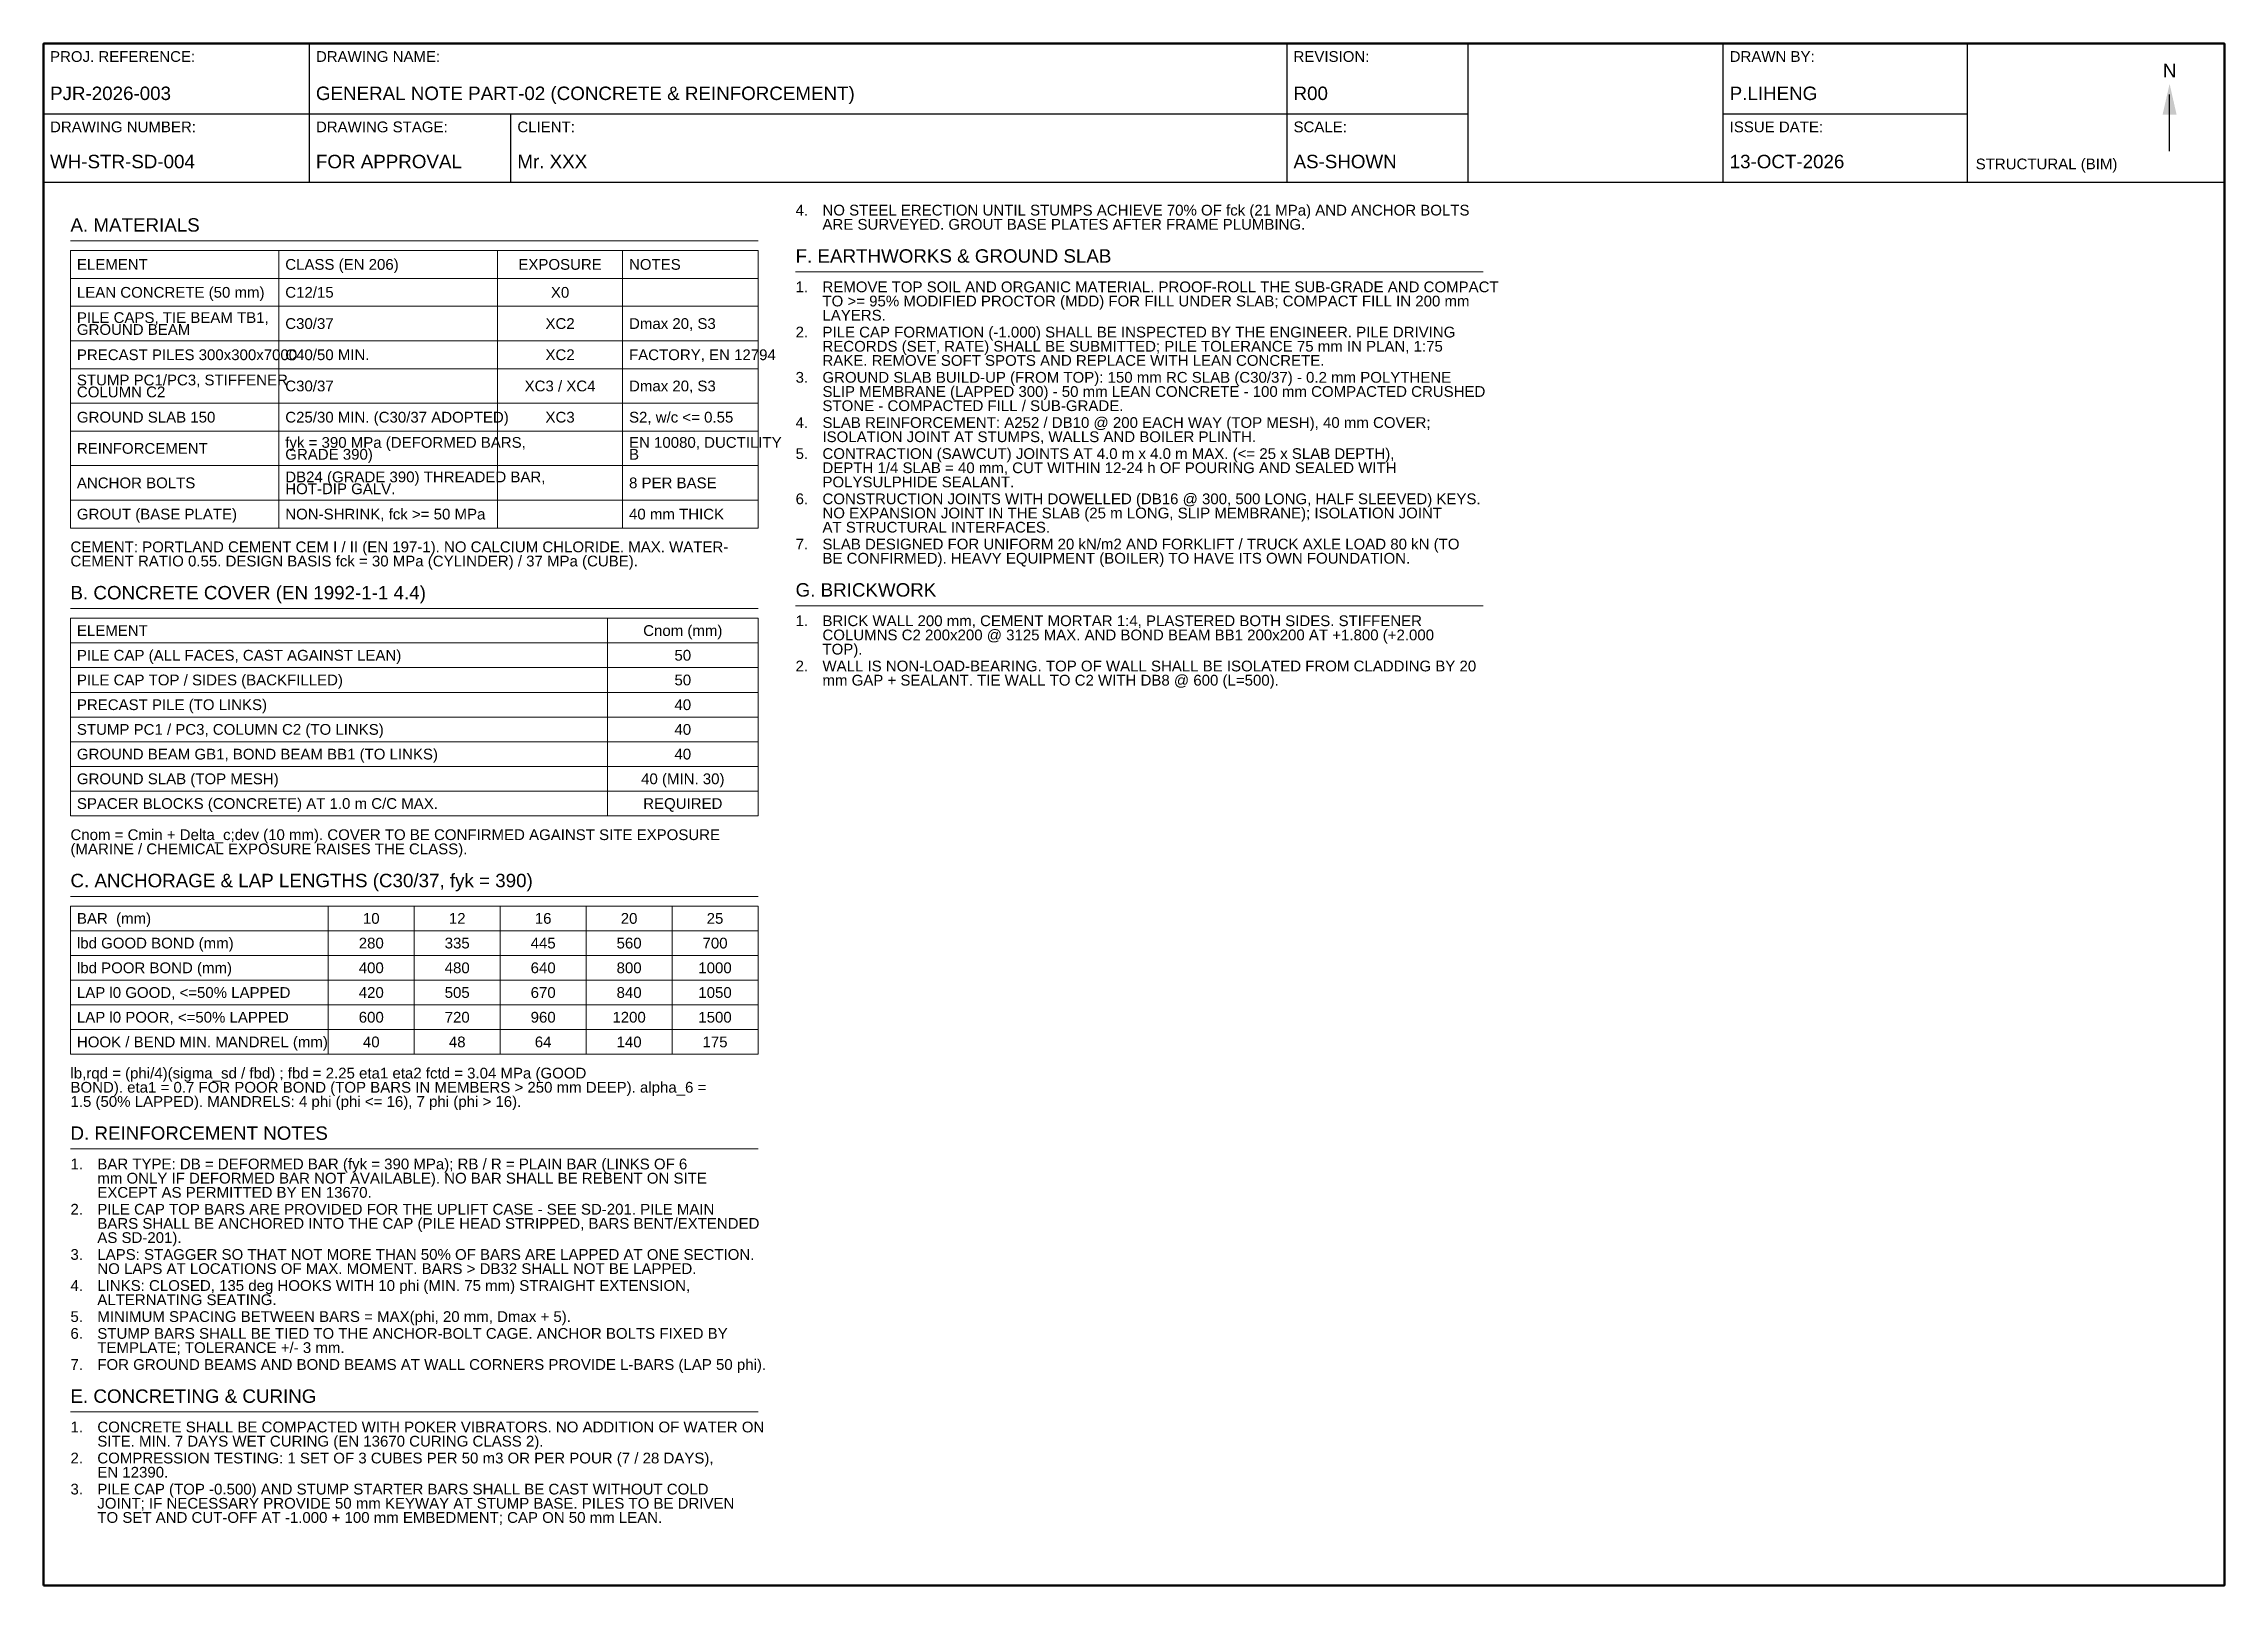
# Model space of a CAD drawing. Header units: millimetres. Extents: x 7 to 413, y 5 to 292.
import ezdxf
from ezdxf.enums import TextEntityAlignment as Align

# ---------------------------------------------------------------- set-up
doc = ezdxf.new("R2010")
doc.units = ezdxf.units.MM
for name, color, linetype, lineweight in [('S-ANNO-TABLE', 7, 'Continuous', 18), ('S-ANNO-TEXT', 7, 'Continuous', 18), ('S-TBLK-BORDER', 7, 'Continuous', 50), ('S-TBLK-LINE', 7, 'Continuous', 25), ('S-TBLK-TEXT', 7, 'Continuous', 18)]:
    doc.layers.add(name, color=color, linetype=linetype, lineweight=lineweight)
doc.styles.add('TEXT_2.0', font='arial.ttf')
doc.styles.add('TEXT_2.5', font='arial.ttf')

# ---------------------------------------------------------------- blocks, each defined once
blk = doc.blocks.new('STR_TITLEBLOCK_A3')
at = {"layer": 'S-TBLK-BORDER'}
blk.add_lwpolyline([(7, 5), (413, 5), (413, 292), (7, 292)], close=True, dxfattribs=at)
at = {"layer": 'S-TBLK-LINE'}
for p, q in [((56.5, 266.2), (56.5, 292)), ((238.5, 266.2), (238.5, 292)), ((272.2, 266.2), (272.2, 292)), ((319.7, 266.2), (319.7, 292)), ((365.2, 266.2), (365.2, 292)), ((402.8, 272), (402.8, 282.5)), ((7, 278.9), (272.2, 278.9)), ((94, 266.2), (94, 278.9)), ((319.7, 278.9), (365.2, 278.9)), ((7, 266.2), (413, 266.2))]:
    blk.add_line(p, q, dxfattribs=at)
blk.add_solid([(401.5, 278.8), (404.1, 278.8), (402.8, 284.5)], dxfattribs=at)
at = {"layer": 'S-TBLK-TEXT', "color": 8, "style": 'TEXT_2.0'}
for s, p in [('PROJ. REFERENCE:', (8.2, 288.6)), ('DRAWING NAME:', (57.7, 288.6)), ('REVISION:', (239.7, 288.6)), ('DRAWN BY:', (320.9, 288.6)), ('DRAWING NUMBER:', (8.2, 275.5)), ('DRAWING STAGE:', (57.7, 275.5)), ('CLIENT:', (95.2, 275.5)), ('SCALE:', (239.7, 275.5)), ('ISSUE DATE:', (320.9, 275.5))]:
    blk.add_text(s, height=2, dxfattribs=at).set_placement(p)
at = {"layer": 'S-TBLK-TEXT', "style": 'TEXT_2.5'}
blk.add_text('N', height=2.5, dxfattribs=at).set_placement((402.8, 287), align=Align.MIDDLE_CENTER)
at = {"layer": 'S-TBLK-TEXT', "style": 'TEXT_2.0'}
blk.add_text('STRUCTURAL (BIM)', height=2, dxfattribs=at).set_placement((366.7, 268.6))
at = {"layer": 'S-TBLK-TEXT', "style": 'TEXT_2.5'}
for tag, p in [('PROJ_REFERENCE', (8.2, 281.5)), ('DRAWING_NAME', (57.7, 281.5)), ('REVISION', (239.7, 281.5)), ('DRAWN_BY', (320.9, 281.5)), ('DRAWING_NUMBER', (8.2, 268.8)), ('DRAWING_STAGE', (57.7, 268.8)), ('CLIENT', (95.2, 268.8)), ('SCALE', (239.7, 268.8)), ('ISSUE_DATE', (320.9, 268.8))]:
    blk.add_attdef(tag, p, '', height=2.5, dxfattribs=at)

msp = doc.modelspace()

# ---------------------------------------------------------------- linework, layer by layer
at = {"layer": 'S-ANNO-TABLE'}
for points in [[(12, 248.3), (50.79, 248.3), (50.79, 253.5), (12, 253.5)], [(50.79, 248.3), (91.52, 248.3), (91.52, 253.5), (50.79, 253.5)], [(91.52, 248.3), (114.79, 248.3), (114.79, 253.5), (91.52, 253.5)], [(114.79, 248.3), (140, 248.3), (140, 253.5), (114.79, 253.5)], [(12, 243.1), (50.79, 243.1), (50.79, 248.3), (12, 248.3)], [(50.79, 243.1), (91.52, 243.1), (91.52, 248.3), (50.79, 248.3)], [(91.52, 243.1), (114.79, 243.1), (114.79, 248.3), (91.52, 248.3)], [(114.79, 243.1), (140, 243.1), (140, 248.3), (114.79, 248.3)], [(12, 236.68), (50.79, 236.68), (50.79, 243.1), (12, 243.1)], [(50.79, 236.68), (91.52, 236.68), (91.52, 243.1), (50.79, 243.1)], [(91.52, 236.68), (114.79, 236.68), (114.79, 243.1), (91.52, 243.1)], [(114.79, 236.68), (140, 236.68), (140, 243.1), (114.79, 243.1)], [(12, 231.48), (50.79, 231.48), (50.79, 236.68), (12, 236.68)], [(50.79, 231.48), (91.52, 231.48), (91.52, 236.68), (50.79, 236.68)], [(91.52, 231.48), (114.79, 231.48), (114.79, 236.68), (91.52, 236.68)], [(114.79, 231.48), (140, 231.48), (140, 236.68), (114.79, 236.68)], [(12, 225.06), (50.79, 225.06), (50.79, 231.48), (12, 231.48)], [(50.79, 225.06), (91.52, 225.06), (91.52, 231.48), (50.79, 231.48)], [(91.52, 225.06), (114.79, 225.06), (114.79, 231.48), (91.52, 231.48)], [(114.79, 225.06), (140, 225.06), (140, 231.48), (114.79, 231.48)], [(12, 219.86), (50.79, 219.86), (50.79, 225.06), (12, 225.06)], [(50.79, 219.86), (91.52, 219.86), (91.52, 225.06), (50.79, 225.06)], [(91.52, 219.86), (114.79, 219.86), (114.79, 225.06), (91.52, 225.06)], [(114.79, 219.86), (140, 219.86), (140, 225.06), (114.79, 225.06)], [(12, 213.44), (50.79, 213.44), (50.79, 219.86), (12, 219.86)], [(50.79, 213.44), (91.52, 213.44), (91.52, 219.86), (50.79, 219.86)], [(91.52, 213.44), (114.79, 213.44), (114.79, 219.86), (91.52, 219.86)], [(114.79, 213.44), (140, 213.44), (140, 219.86), (114.79, 219.86)], [(12, 207.02), (50.79, 207.02), (50.79, 213.44), (12, 213.44)], [(50.79, 207.02), (91.52, 207.02), (91.52, 213.44), (50.79, 213.44)], [(91.52, 207.02), (114.79, 207.02), (114.79, 213.44), (91.52, 213.44)], [(114.79, 207.02), (140, 207.02), (140, 213.44), (114.79, 213.44)], [(12, 201.82), (50.79, 201.82), (50.79, 207.02), (12, 207.02)], [(50.79, 201.82), (91.52, 201.82), (91.52, 207.02), (50.79, 207.02)], [(91.52, 201.82), (114.79, 201.82), (114.79, 207.02), (91.52, 207.02)], [(114.79, 201.82), (140, 201.82), (140, 207.02), (114.79, 207.02)], [(12, 180.44), (112, 180.44), (112, 185.04), (12, 185.04)], [(112, 180.44), (140, 180.44), (140, 185.04), (112, 185.04)], [(12, 175.84), (112, 175.84), (112, 180.44), (12, 180.44)], [(112, 175.84), (140, 175.84), (140, 180.44), (112, 180.44)], [(12, 171.24), (112, 171.24), (112, 175.84), (12, 175.84)], [(112, 171.24), (140, 171.24), (140, 175.84), (112, 175.84)], [(12, 166.64), (112, 166.64), (112, 171.24), (12, 171.24)], [(112, 166.64), (140, 166.64), (140, 171.24), (112, 171.24)], [(12, 162.04), (112, 162.04), (112, 166.64), (12, 166.64)], [(112, 162.04), (140, 162.04), (140, 166.64), (112, 166.64)], [(12, 157.44), (112, 157.44), (112, 162.04), (12, 162.04)], [(112, 157.44), (140, 157.44), (140, 162.04), (112, 162.04)], [(12, 152.84), (112, 152.84), (112, 157.44), (12, 157.44)], [(112, 152.84), (140, 152.84), (140, 157.44), (112, 157.44)], [(12, 148.24), (112, 148.24), (112, 152.84), (12, 152.84)], [(112, 148.24), (140, 148.24), (140, 152.84), (112, 152.84)], [(12, 126.86), (60, 126.86), (60, 131.46), (12, 131.46)], [(60, 126.86), (76, 126.86), (76, 131.46), (60, 131.46)], [(76, 126.86), (92, 126.86), (92, 131.46), (76, 131.46)], [(92, 126.86), (108, 126.86), (108, 131.46), (92, 131.46)], [(108, 126.86), (124, 126.86), (124, 131.46), (108, 131.46)], [(124, 126.86), (140, 126.86), (140, 131.46), (124, 131.46)], [(12, 122.26), (60, 122.26), (60, 126.86), (12, 126.86)], [(60, 122.26), (76, 122.26), (76, 126.86), (60, 126.86)], [(76, 122.26), (92, 122.26), (92, 126.86), (76, 126.86)], [(92, 122.26), (108, 122.26), (108, 126.86), (92, 126.86)], [(108, 122.26), (124, 122.26), (124, 126.86), (108, 126.86)], [(124, 122.26), (140, 122.26), (140, 126.86), (124, 126.86)], [(12, 117.66), (60, 117.66), (60, 122.26), (12, 122.26)], [(60, 117.66), (76, 117.66), (76, 122.26), (60, 122.26)], [(76, 117.66), (92, 117.66), (92, 122.26), (76, 122.26)], [(92, 117.66), (108, 117.66), (108, 122.26), (92, 122.26)], [(108, 117.66), (124, 117.66), (124, 122.26), (108, 122.26)], [(124, 117.66), (140, 117.66), (140, 122.26), (124, 122.26)], [(12, 113.06), (60, 113.06), (60, 117.66), (12, 117.66)], [(60, 113.06), (76, 113.06), (76, 117.66), (60, 117.66)], [(76, 113.06), (92, 113.06), (92, 117.66), (76, 117.66)], [(92, 113.06), (108, 113.06), (108, 117.66), (92, 117.66)], [(108, 113.06), (124, 113.06), (124, 117.66), (108, 117.66)], [(124, 113.06), (140, 113.06), (140, 117.66), (124, 117.66)], [(12, 108.46), (60, 108.46), (60, 113.06), (12, 113.06)], [(60, 108.46), (76, 108.46), (76, 113.06), (60, 113.06)], [(76, 108.46), (92, 108.46), (92, 113.06), (76, 113.06)], [(92, 108.46), (108, 108.46), (108, 113.06), (92, 113.06)], [(108, 108.46), (124, 108.46), (124, 113.06), (108, 113.06)], [(124, 108.46), (140, 108.46), (140, 113.06), (124, 113.06)], [(12, 103.86), (60, 103.86), (60, 108.46), (12, 108.46)], [(60, 103.86), (76, 103.86), (76, 108.46), (60, 108.46)], [(76, 103.86), (92, 103.86), (92, 108.46), (76, 108.46)], [(92, 103.86), (108, 103.86), (108, 108.46), (92, 108.46)], [(108, 103.86), (124, 103.86), (124, 108.46), (108, 108.46)], [(124, 103.86), (140, 103.86), (140, 108.46), (124, 108.46)]]:
    msp.add_lwpolyline(points, close=True, dxfattribs=at)
at = {"layer": 'S-ANNO-TEXT'}
for p, q in [((12, 255.3), (140, 255.3)), ((147, 249.52), (275, 249.52)), ((12, 186.84), (140, 186.84)), ((147, 187.36), (275, 187.36)), ((12, 133.26), (140, 133.26)), ((12, 86.24), (140, 86.24)), ((12, 37.28), (140, 37.28))]:
    msp.add_line(p, q, dxfattribs=at)

# ---------------------------------------------------------------- block references
at = {"layer": 'S-TBLK-LINE'}
msp.add_blockref('STR_TITLEBLOCK_A3', (0, 0), dxfattribs=at).add_auto_attribs({'PROJ_REFERENCE': 'PJR-2026-003', 'DRAWING_NAME': 'GENERAL NOTE PART-02 (CONCRETE & REINFORCEMENT)', 'REVISION': 'R00', 'DRAWN_BY': 'P.LIHENG', 'DRAWING_NUMBER': 'WH-STR-SD-004', 'DRAWING_STAGE': 'FOR APPROVAL', 'CLIENT': 'Mr. XXX', 'SCALE': 'AS-SHOWN', 'ISSUE_DATE': '13-OCT-2026'})

# ---------------------------------------------------------------- texts
at = {"layer": 'S-ANNO-TEXT'}
for s, height, style, p in [('4.', 2, 'TEXT_2.0', (147, 262)), ('NO STEEL ERECTION UNTIL STUMPS ACHIEVE 70% OF fck (21 MPa) AND ANCHOR BOLTS', 2, 'TEXT_2.0', (152, 262)), ('A. MATERIALS', 2.5, 'TEXT_2.5', (12, 259.5)), ('ARE SURVEYED. GROUT BASE PLATES AFTER FRAME PLUMBING.', 2, 'TEXT_2.0', (152, 259.36)), ('F. EARTHWORKS & GROUND SLAB', 2.5, 'TEXT_2.5', (147, 253.72)), ('1.', 2, 'TEXT_2.0', (147, 247.72)), ('REMOVE TOP SOIL AND ORGANIC MATERIAL. PROOF-ROLL THE SUB-GRADE AND COMPACT', 2, 'TEXT_2.0', (152, 247.72)), ('TO >= 95% MODIFIED PROCTOR (MDD) FOR FILL UNDER SLAB; COMPACT FILL IN 200 mm', 2, 'TEXT_2.0', (152, 245.08)), ('LAYERS.', 2, 'TEXT_2.0', (152, 242.44)), ('2.', 2, 'TEXT_2.0', (147, 239.3)), ('PILE CAP FORMATION (-1.000) SHALL BE INSPECTED BY THE ENGINEER. PILE DRIVING', 2, 'TEXT_2.0', (152, 239.3)), ('RECORDS (SET, RATE) SHALL BE SUBMITTED; PILE TOLERANCE 75 mm IN PLAN, 1:75', 2, 'TEXT_2.0', (152, 236.66)), ('RAKE. REMOVE SOFT SPOTS AND REPLACE WITH LEAN CONCRETE.', 2, 'TEXT_2.0', (152, 234.02)), ('3.', 2, 'TEXT_2.0', (147, 230.88)), ('SLIP MEMBRANE (LAPPED 300) - 50 mm LEAN CONCRETE - 100 mm COMPACTED CRUSHED', 2, 'TEXT_2.0', (152, 228.24)), ('GROUND SLAB BUILD-UP (FROM TOP): 150 mm RC SLAB (C30/37) - 0.2 mm POLYTHENE', 2, 'TEXT_2.0', (152, 230.88)), ('STONE - COMPACTED FILL / SUB-GRADE.', 2, 'TEXT_2.0', (152, 225.6)), ('4.', 2, 'TEXT_2.0', (147, 222.46)), ('SLAB REINFORCEMENT: A252 / DB10 @ 200 EACH WAY (TOP MESH), 40 mm COVER;', 2, 'TEXT_2.0', (152, 222.46)), ('ISOLATION JOINT AT STUMPS, WALLS AND BOILER PLINTH.', 2, 'TEXT_2.0', (152, 219.82)), ('5.', 2, 'TEXT_2.0', (147, 216.68)), ('CONTRACTION (SAWCUT) JOINTS AT 4.0 m x 4.0 m MAX. (<= 25 x SLAB DEPTH),', 2, 'TEXT_2.0', (152, 216.68)), ('DEPTH 1/4 SLAB = 40 mm, CUT WITHIN 12-24 h OF POURING AND SEALED WITH', 2, 'TEXT_2.0', (152, 214.04)), ('POLYSULPHIDE SEALANT.', 2, 'TEXT_2.0', (152, 211.4)), ('6.', 2, 'TEXT_2.0', (147, 208.26)), ('CONSTRUCTION JOINTS WITH DOWELLED (DB16 @ 300, 500 LONG, HALF SLEEVED) KEYS.', 2, 'TEXT_2.0', (152, 208.26)), ('AT STRUCTURAL INTERFACES.', 2, 'TEXT_2.0', (152, 202.98)), ('NO EXPANSION JOINT IN THE SLAB (25 m LONG, SLIP MEMBRANE); ISOLATION JOINT', 2, 'TEXT_2.0', (152, 205.62)), ('CEMENT: PORTLAND CEMENT CEM I / II (EN 197-1). NO CALCIUM CHLORIDE. MAX. WATER-', 2, 'TEXT_2.0', (12, 199.32)), ('7.', 2, 'TEXT_2.0', (147, 199.84)), ('SLAB DESIGNED FOR UNIFORM 20 kN/m2 AND FORKLIFT / TRUCK AXLE LOAD 80 kN (TO', 2, 'TEXT_2.0', (152, 199.84)), ('CEMENT RATIO 0.55. DESIGN BASIS fck = 30 MPa (CYLINDER) / 37 MPa (CUBE).', 2, 'TEXT_2.0', (12, 196.68)), ('BE CONFIRMED). HEAVY EQUIPMENT (BOILER) TO HAVE ITS OWN FOUNDATION.', 2, 'TEXT_2.0', (152, 197.2)), ('B. CONCRETE COVER (EN 1992-1-1 4.4)', 2.5, 'TEXT_2.5', (12, 191.04)), ('G. BRICKWORK', 2.5, 'TEXT_2.5', (147, 191.56)), ('1.', 2, 'TEXT_2.0', (147, 185.56)), ('COLUMNS C2 200x200 @ 3125 MAX. AND BOND BEAM BB1 200x200 AT +1.800 (+2.000', 2, 'TEXT_2.0', (152, 182.92)), ('BRICK WALL 200 mm, CEMENT MORTAR 1:4, PLASTERED BOTH SIDES. STIFFENER', 2, 'TEXT_2.0', (152, 185.56)), ('TOP).', 2, 'TEXT_2.0', (152, 180.28)), ('2.', 2, 'TEXT_2.0', (147, 177.14)), ('WALL IS NON-LOAD-BEARING. TOP OF WALL SHALL BE ISOLATED FROM CLADDING BY 20', 2, 'TEXT_2.0', (152, 177.14)), ('mm GAP + SEALANT. TIE WALL TO C2 WITH DB8 @ 600 (L=500).', 2, 'TEXT_2.0', (152, 174.5)), ('Cnom = Cmin + Delta_c;dev (10 mm). COVER TO BE CONFIRMED AGAINST SITE EXPOSURE', 2, 'TEXT_2.0', (12, 145.74)), ('(MARINE / CHEMICAL EXPOSURE RAISES THE CLASS).', 2, 'TEXT_2.0', (12, 143.1)), ('C. ANCHORAGE & LAP LENGTHS (C30/37, fyk = 390)', 2.5, 'TEXT_2.5', (12, 137.46)), ('lb,rqd = (phi/4)(sigma_sd / fbd) ; fbd = 2.25 eta1 eta2 fctd = 3.04 MPa (GOOD', 2, 'TEXT_2.0', (12, 101.36)), ('BOND). eta1 = 0.7 FOR POOR BOND (TOP BARS IN MEMBERS > 250 mm DEEP). alpha_6 =', 2, 'TEXT_2.0', (12, 98.72)), ('1.5 (50% LAPPED). MANDRELS: 4 phi (phi <= 16), 7 phi (phi > 16).', 2, 'TEXT_2.0', (12, 96.08)), ('D. REINFORCEMENT NOTES', 2.5, 'TEXT_2.5', (12, 90.44)), ('1.', 2, 'TEXT_2.0', (12, 84.44)), ('mm ONLY IF DEFORMED BAR NOT AVAILABLE). NO BAR SHALL BE REBENT ON SITE', 2, 'TEXT_2.0', (17, 81.8)), ('BAR TYPE: DB = DEFORMED BAR (fyk = 390 MPa); RB / R = PLAIN BAR (LINKS OF 6', 2, 'TEXT_2.0', (17, 84.44)), ('EXCEPT AS PERMITTED BY EN 13670.', 2, 'TEXT_2.0', (17, 79.16)), ('2.', 2, 'TEXT_2.0', (12, 76.02)), ('PILE CAP TOP BARS ARE PROVIDED FOR THE UPLIFT CASE - SEE SD-201. PILE MAIN', 2, 'TEXT_2.0', (17, 76.02)), ('BARS SHALL BE ANCHORED INTO THE CAP (PILE HEAD STRIPPED, BARS BENT/EXTENDED', 2, 'TEXT_2.0', (17, 73.38)), ('AS SD-201).', 2, 'TEXT_2.0', (17, 70.74)), ('3.', 2, 'TEXT_2.0', (12, 67.6)), ('LAPS: STAGGER SO THAT NOT MORE THAN 50% OF BARS ARE LAPPED AT ONE SECTION.', 2, 'TEXT_2.0', (17, 67.6)), ('NO LAPS AT LOCATIONS OF MAX. MOMENT. BARS > DB32 SHALL NOT BE LAPPED.', 2, 'TEXT_2.0', (17, 64.96)), ('4.', 2, 'TEXT_2.0', (12, 61.82)), ('LINKS: CLOSED, 135 deg HOOKS WITH 10 phi (MIN. 75 mm) STRAIGHT EXTENSION,', 2, 'TEXT_2.0', (17, 61.82)), ('ALTERNATING SEATING.', 2, 'TEXT_2.0', (17, 59.18)), ('5.', 2, 'TEXT_2.0', (12, 56.04)), ('6.', 2, 'TEXT_2.0', (12, 52.9)), ('STUMP BARS SHALL BE TIED TO THE ANCHOR-BOLT CAGE. ANCHOR BOLTS FIXED BY', 2, 'TEXT_2.0', (17, 52.9)), ('MINIMUM SPACING BETWEEN BARS = MAX(phi, 20 mm, Dmax + 5).', 2, 'TEXT_2.0', (17, 56.04)), ('TEMPLATE; TOLERANCE +/- 3 mm.', 2, 'TEXT_2.0', (17, 50.26)), ('7.', 2, 'TEXT_2.0', (12, 47.12)), ('FOR GROUND BEAMS AND BOND BEAMS AT WALL CORNERS PROVIDE L-BARS (LAP 50 phi).', 2, 'TEXT_2.0', (17, 47.12)), ('E. CONCRETING & CURING', 2.5, 'TEXT_2.5', (12, 41.48)), ('1.', 2, 'TEXT_2.0', (12, 35.48)), ('SITE. MIN. 7 DAYS WET CURING (EN 13670 CURING CLASS 2).', 2, 'TEXT_2.0', (17, 32.84)), ('CONCRETE SHALL BE COMPACTED WITH POKER VIBRATORS. NO ADDITION OF WATER ON', 2, 'TEXT_2.0', (17, 35.48)), ('2.', 2, 'TEXT_2.0', (12, 29.7)), ('COMPRESSION TESTING: 1 SET OF 3 CUBES PER 50 m3 OR PER POUR (7 / 28 DAYS),', 2, 'TEXT_2.0', (17, 29.7)), ('EN 12390.', 2, 'TEXT_2.0', (17, 27.06)), ('3.', 2, 'TEXT_2.0', (12, 23.92)), ('JOINT; IF NECESSARY PROVIDE 50 mm KEYWAY AT STUMP BASE. PILES TO BE DRIVEN', 2, 'TEXT_2.0', (17, 21.28)), ('PILE CAP (TOP -0.500) AND STUMP STARTER BARS SHALL BE CAST WITHOUT COLD', 2, 'TEXT_2.0', (17, 23.92)), ('TO SET AND CUT-OFF AT -1.000 + 100 mm EMBEDMENT; CAP ON 50 mm LEAN.', 2, 'TEXT_2.0', (17, 18.64))]:
    msp.add_text(s, height=height, dxfattribs=dict(at, style=style)).set_placement(p, align=Align.TOP_LEFT)
at = {"layer": 'S-ANNO-TEXT', "style": 'TEXT_2.0'}
for s, p in [('ELEMENT', (13.2, 250.9)), ('CLASS (EN 206)', (51.99, 250.9)), ('NOTES', (115.99, 250.9)), ('LEAN CONCRETE (50 mm)', (13.2, 245.7)), ('C12/15', (51.99, 245.7)), ('GROUND BEAM', (13.2, 238.78)), ('PILE CAPS, TIE BEAM TB1,', (13.2, 241)), ('C30/37', (51.99, 239.89)), ('Dmax 20, S3', (115.99, 239.89)), ('PRECAST PILES 300x300x7000', (13.2, 234.08)), ('C40/50 MIN.', (51.99, 234.08)), ('FACTORY, EN 12794', (115.99, 234.08)), ('STUMP PC1/PC3, STIFFENER', (13.2, 229.38)), ('COLUMN C2', (13.2, 227.16)), ('C30/37', (51.99, 228.27)), ('Dmax 20, S3', (115.99, 228.27)), ('GROUND SLAB 150', (13.2, 222.46)), ('C25/30 MIN. (C30/37 ADOPTED)', (51.99, 222.46)), ('S2, w/c <= 0.55', (115.99, 222.46)), ('REINFORCEMENT', (13.2, 216.65)), ('fyk = 390 MPa (DEFORMED BARS,', (51.99, 217.76)), ('GRADE 390)', (51.99, 215.55)), ('EN 10080, DUCTILITY', (115.99, 217.76)), ('B', (115.99, 215.55)), ('ANCHOR BOLTS', (13.2, 210.23)), ('DB24 (GRADE 390) THREADED BAR,', (51.99, 211.34)), ('8 PER BASE', (115.99, 210.23)), ('HOT-DIP GALV.', (51.99, 209.13)), ('GROUT (BASE PLATE)', (13.2, 204.42)), ('NON-SHRINK, fck >= 50 MPa', (51.99, 204.42)), ('40 mm THICK', (115.99, 204.42)), ('ELEMENT', (13.2, 182.74)), ('PILE CAP (ALL FACES, CAST AGAINST LEAN)', (13.2, 178.14)), ('PILE CAP TOP / SIDES (BACKFILLED)', (13.2, 173.54)), ('PRECAST PILE (TO LINKS)', (13.2, 168.94)), ('STUMP PC1 / PC3, COLUMN C2 (TO LINKS)', (13.2, 164.34)), ('GROUND BEAM GB1, BOND BEAM BB1 (TO LINKS)', (13.2, 159.74)), ('GROUND SLAB (TOP MESH)', (13.2, 155.14)), ('SPACER BLOCKS (CONCRETE) AT 1.0 m C/C MAX.', (13.2, 150.54)), ('BAR  (mm)', (13.2, 129.16)), ('lbd GOOD BOND (mm)', (13.2, 124.56)), ('lbd POOR BOND (mm)', (13.2, 119.96)), ('LAP l0 GOOD, <=50% LAPPED', (13.2, 115.36)), ('LAP l0 POOR, <=50% LAPPED', (13.2, 110.76)), ('HOOK / BEND MIN. MANDREL (mm)', (13.2, 106.16))]:
    msp.add_text(s, height=2, dxfattribs=at).set_placement(p, align=Align.MIDDLE_LEFT)
for s, p in [('EXPOSURE', (103.15, 250.9)), ('X0', (103.15, 245.7)), ('XC2', (103.15, 239.89)), ('XC2', (103.15, 234.08)), ('XC3 / XC4', (103.15, 228.27)), ('XC3', (103.15, 222.46)), ('Cnom (mm)', (126, 182.74)), ('50', (126, 178.14)), ('50', (126, 173.54)), ('40', (126, 168.94)), ('40', (126, 164.34)), ('40', (126, 159.74)), ('40 (MIN. 30)', (126, 155.14)), ('REQUIRED', (126, 150.54)), ('10', (68, 129.16)), ('12', (84, 129.16)), ('16', (100, 129.16)), ('20', (116, 129.16)), ('25', (132, 129.16)), ('280', (68, 124.56)), ('335', (84, 124.56)), ('445', (100, 124.56)), ('560', (116, 124.56)), ('700', (132, 124.56)), ('400', (68, 119.96)), ('480', (84, 119.96)), ('640', (100, 119.96)), ('800', (116, 119.96)), ('1000', (132, 119.96)), ('420', (68, 115.36)), ('505', (84, 115.36)), ('670', (100, 115.36)), ('840', (116, 115.36)), ('1050', (132, 115.36)), ('600', (68, 110.76)), ('720', (84, 110.76)), ('960', (100, 110.76)), ('1200', (116, 110.76)), ('1500', (132, 110.76)), ('40', (68, 106.16)), ('48', (84, 106.16)), ('64', (100, 106.16)), ('140', (116, 106.16)), ('175', (132, 106.16))]:
    msp.add_text(s, height=2, dxfattribs=at).set_placement(p, align=Align.MIDDLE_CENTER)

doc.saveas('drawing.dxf')
